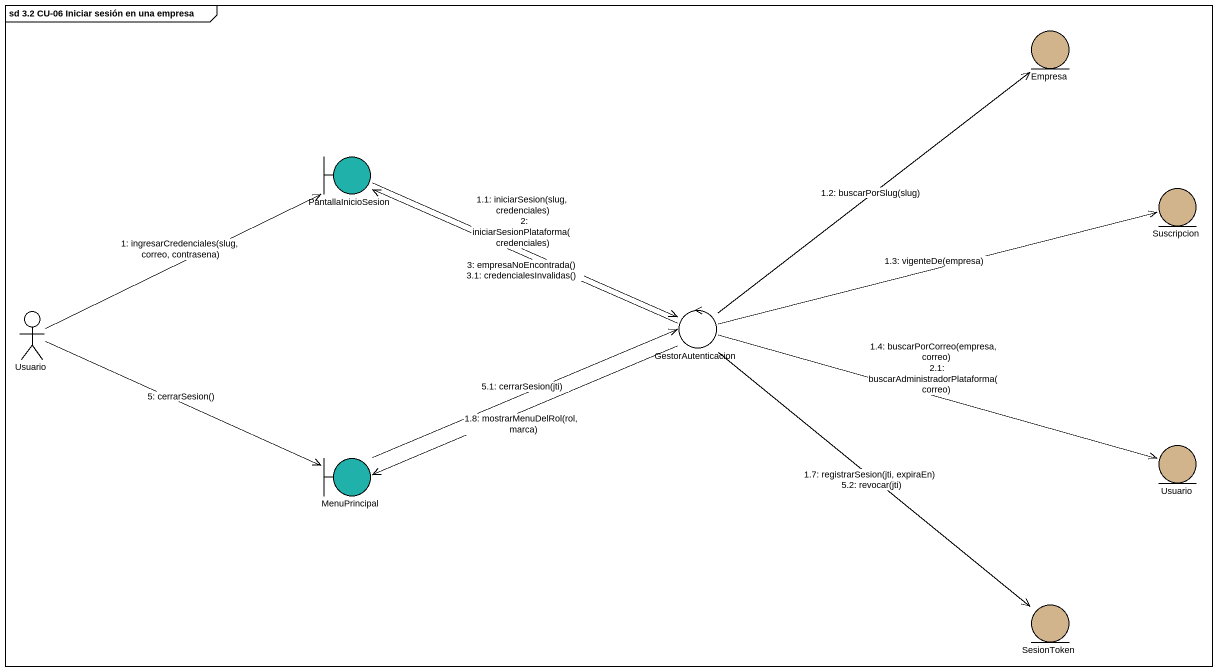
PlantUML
@startuml
mainframe sd 3.2 CU-06 Iniciar sesión en una empresa
entity Empresa #D2B48C
boundary PantallaInicioSesion #20B2AA
entity Suscripcion #D2B48C
actor Usuario
control GestorAutenticacion
boundary MenuPrincipal #20B2AA
entity "Usuario" as Usuario_2 #D2B48C
entity SesionToken #D2B48C
Usuario -right-> PantallaInicioSesion : 1: ingresarCredenciales(slug, correo, contrasena)
PantallaInicioSesion -right-> GestorAutenticacion : 1.1: iniciarSesion(slug, credenciales)\n2: iniciarSesionPlataforma(credenciales)
GestorAutenticacion -up-> Empresa : 1.2: buscarPorSlug(slug)
GestorAutenticacion -right-> Suscripcion : 1.3: vigenteDe(empresa)
GestorAutenticacion -right-> Usuario_2 : 1.4: buscarPorCorreo(empresa, correo)\n2.1: buscarAdministradorPlataforma(correo)
GestorAutenticacion --> SesionToken : 1.7: registrarSesion(jti, expiraEn)\n5.2: revocar(jti)
GestorAutenticacion -left-> MenuPrincipal : 1.8: mostrarMenuDelRol(rol, marca)
GestorAutenticacion -left-> PantallaInicioSesion : 3: empresaNoEncontrada()\n3.1: credencialesInvalidas()
Usuario -right-> MenuPrincipal : 5: cerrarSesion()
MenuPrincipal -right-> GestorAutenticacion : 5.1: cerrarSesion(jti)
@enduml
